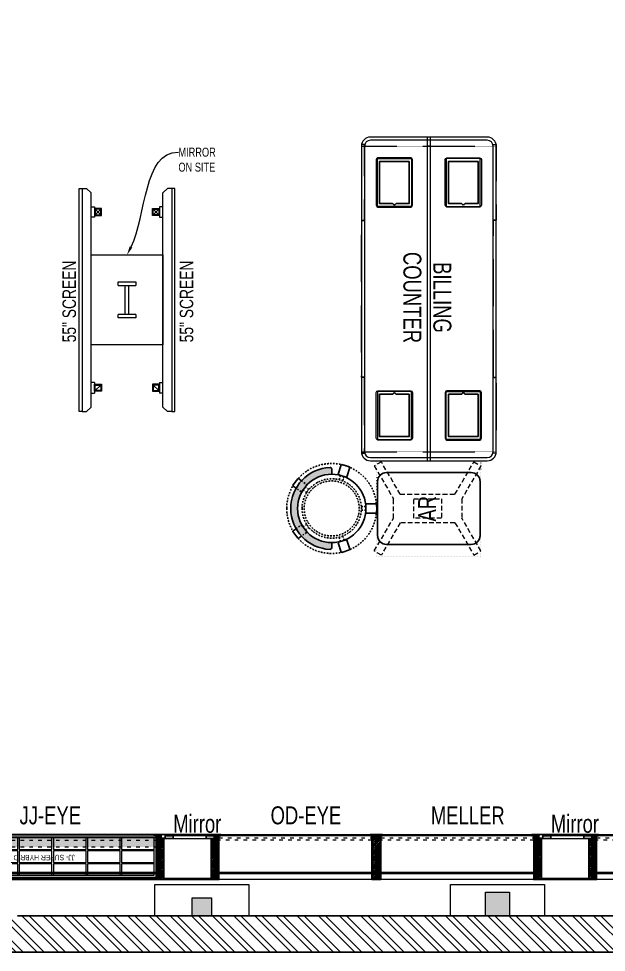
# Model space of a CAD drawing. Header units: feet. Extents: x 2360801 to 2374233, y -6055061 to -6046904.
# Drawn here: x 2367306 to 2370573, y -6055061 to -6049870 of the extents above; entities that cross this region are included whole.
import ezdxf
from ezdxf import colors
from ezdxf.entities.mleader import LeaderData, LeaderLine
from ezdxf.math import Vec2, Vec3

# ---------------------------------------------------------------- set-up
doc = ezdxf.new("R2010")
doc.units = ezdxf.units.FT
doc.header["$LTSCALE"] = 33
doc.header["$MEASUREMENT"] = 0
for name, pattern in [('ACAD_ISO03W100', [30, 12, -18]), ('DASHDOT2', [0.5, 0.25, -0.125, 0, -0.125]), ('DOT', [0.25, 0, -0.25]), ('HIDDEN2', [4.7624999999999975, 3.174999999999998, -1.587499999999999]), ('HIDDENX2', [0.75, 0.5, -0.25])]:
    doc.linetypes.add(name, pattern=pattern)
doc.layers.add('A-WALL', color=1, linetype='Continuous')
for name, color, linetype, lineweight in [('Column', 243, 'Continuous', 9), ('HATCH', 9, 'Continuous', 9), ('LENS-FURNITURE', 13, 'Continuous', 9), ('LENS-TEXT', 31, 'Continuous', 5), ('LENS_DIMENSION', 193, 'Continuous', 0), ('LENS_TEXT', 31, 'Continuous', 5), ('LK-EQPMT', 3, 'Continuous', 18), ('LK-FF&E FLOOR', 1, 'Continuous', 9), ('LK-FF&E WALL', 1, 'Continuous', 9), ('LK-IT', 3, 'Continuous', 18), ('LN-ELEVATION-1', 81, 'Continuous', 25), ('LN-ELEVATION-2', 103, 'Continuous', 20), ('LN-ELEVATION-3', 125, 'Continuous', 18), ('LN-ELEVATION-4', 145, 'Continuous', 13), ('LN-ELEVATION-5', 167, 'Continuous', 5), ('LN-HATCH', 251, 'Continuous', 0), ('PLANO-TXT', 252, 'Continuous', 5)]:
    doc.layers.add(name, color=color, linetype=linetype, lineweight=lineweight)
doc.styles.add('LK TXT', font='GILC____.TTF', dxfattribs={"height": 100})
doc.styles.get("Standard").update_dxf_attribs({"font": 'GILC____.TTF'})
pattern_1 = [(45, (4208834.246730669, 1706614.740126447), (-4.490128060534575, 4.490128060534575), [])]
pattern_2 = [(45, (4209134.246730668, 1706614.740126447), (-4.490128060534575, 4.490128060534575), [])]

# ---------------------------------------------------------------- blocks, each defined once
blk = doc.blocks.new('A$C20cc5e3e')
at = {"layer": 'Column'}
h = blk.add_hatch(color=8, dxfattribs=at)
h.dxf.hatch_style = 1
h.paths.add_polyline_path([(-8389.883721620774, 230), (-8389.883721620774, 379.3393025025725), (-8513.81593962852, 379.3393025025725), (-8513.81593962852, 230)])
h.paths.add_polyline_path([(-5854.712134014815, 202.3485474996269), (-5854.712134014815, 302.1788746267557), (-5963.253414536826, 302.1788746267557), (-5963.253414536826, 202.3485474996269)])
h.paths.add_polyline_path([(-4197.932580798864, 202.3485474996269), (-4197.932580798864, 334.1681104190648), (-4331.088106499985, 334.1681104190648), (-4331.088106499985, 202.3485474996269)])
at = {"layer": 'LN-HATCH'}
h = blk.add_hatch(dxfattribs=at)
h.set_pattern_fill('ANSI32', color=256, scale=222, angle=270)
h.set_pattern_definition([(315, (-3075837.419687654, 5459964.671906771), (58.8666395337801, 58.86663953378008), []), (315, (-3075837.419687654, 5459925.427480482), (58.8666395337801, 58.86663953378008), [])])
h.paths.add_polyline_path([(-4714.37050775066, 7723.972807686776), (-4587.370513021946, 7723.972807686776), (-333.8404533974826, 7993.730590416119), (-232.6474622795358, 202.3485474996269), (-6933.917917649262, 202.3485474996269), (-7091.113693785854, 230), (-12136.46558805555, 230), (-12136.46558805555, 0), (0, 0), (-105.9368086438626, 8156.633571457119), (-12638.05258291214, 7356.731095362454), (-12638.05258291214, 7126.263056982309), (-7091.113693785854, 7480.314218979329), (-6933.917917650193, 7534.499433275311)])
at = {"layer": 'A-WALL'}
for p, q in [((-6933.917917649262, 202.3485474996269), (-232.6474622795358, 202.3485474996269)), ((-12829.33351749554, 0), (0, 0))]:
    blk.add_line(p, q, dxfattribs=at)
at = {"layer": 'Column'}
for p, q in [((-6525.01791764889, 3877.167738013901), (-6125.017917648889, 3877.167738013901)), ((-6525.01791764889, 3377.167738013901), (-6525.01791764889, 3877.167738013901)), ((-6125.017917648889, 3877.167738013901), (-6125.017917648889, 3377.167738013901)), ((-6375.017917648889, 3727.167738013901), (-6275.017917648889, 3727.167738013901)), ((-6375.017917648889, 3707.167738013901), (-6375.017917648889, 3727.167738013901)), ((-6375.017917648889, 3707.167738013901), (-6275.017917648889, 3707.167738013901)), ((-6335.017917648889, 3547.167738013901), (-6335.017917648889, 3707.167738013901)), ((-6315.017917648889, 3547.167738013901), (-6315.017917648889, 3707.167738013901)), ((-6275.017917648889, 3727.167738013901), (-6275.017917648889, 3707.167738013901)), ((-6275.017917648889, 3547.167738013901), (-6375.017917648889, 3547.167738013901)), ((-6375.017917648889, 3527.167738013901), (-6375.017917648889, 3547.167738013901)), ((-6275.017917648889, 3547.167738013901), (-6275.017917648889, 3527.167738013901)), ((-6275.017917648889, 3527.167738013901), (-6375.017917648889, 3527.167738013901)), ((-6125.017917648889, 3377.167738013901), (-6525.01791764889, 3377.167738013901)), ((-6170.948883280158, 202.3485474996269), (-6170.948883280158, 376.6878500021994)), ((-6170.948883280158, 376.6878500021994), (-5647.016665272414, 376.6878500021994)), ((-5647.016665272414, 376.6878500021994), (-5647.016665272414, 202.3485474996269)), ((-4526.476452653296, 202.3485474996269), (-4526.476452653296, 376.6878500021994)), ((-4526.476452653296, 376.6878500021994), (-4002.544234645553, 376.6878500021994)), ((-4002.544234645553, 376.6878500021994), (-4002.544234645553, 202.3485474996269)), ((-4331.088106499985, 202.3485474996269), (-4331.088106499985, 334.1681104190648)), ((-4331.088106499985, 334.1681104190648), (-4197.932580798864, 334.1681104190648)), ((-4197.932580798864, 334.1681104190648), (-4197.932580798864, 202.3485474996269)), ((-5963.253414536826, 202.3485474996269), (-5963.253414536826, 302.1788746267557)), ((-5963.253414536826, 302.1788746267557), (-5854.712134014815, 302.1788746267557)), ((-5854.712134014815, 302.1788746267557), (-5854.712134014815, 202.3485474996269))]:
    blk.add_line(p, q, dxfattribs=at)
blk = doc.blocks.new('JJ SHD 1200')
at = {"layer": 'LN-ELEVATION-5'}
h = blk.add_hatch(color=177, dxfattribs=at)
h.dxf.hatch_style = 1
h.paths.add_polyline_path([(1182.000000000058, 67.99999999994179), (32.00000000005822, 68), (32.00000000000012, 18), (1182, 18)])
at = {"layer": 'LN-HATCH', "ltscale": 0.5}
h = blk.add_hatch(dxfattribs=at)
h.set_pattern_fill('ANSI31', color=256, scale=2)
h.set_pattern_definition([(45, (4097602.271602692, 1708830.267299229), (-4.490128060534575, 4.490128060534575), [])])
h.paths.add_polyline_path([(1207, 250), (1207, 60), (1201, 60), (1201, 50), (1207, 50), (1207, 6), (1182, 6), (1182, 250)])
h.paths.add_polyline_path([(32, 210), (1182, 210), (1182, 216), (32, 216)])
h.paths.add_polyline_path([(1172, 6), (1172, 0), (1207, 0), (1207, 6)])
h.paths.add_polyline_path([(7.000000000000056, 250), (7.000000000000056, 60), (13.00000000000006, 60), (13.00000000000006, 50), (7.000000000000056, 50), (7.000000000000056, 6), (32, 6), (32, 250)])
h.paths.add_polyline_path([(42, 6), (42, 0), (7.000000000000056, 0), (7.000000000000056, 6)])
at = {"layer": 'LN-ELEVATION-1', "ltscale": 0.5}
for points in [[(7, 250), (7, 60), (13, 60), (13, 50), (7, 50), (7, 6), (25, 6), (25, 250)], [(7.000000000000056, 250), (7.000000000000056, 60), (13.00000000000006, 60), (13.00000000000006, 50), (7.000000000000056, 50), (7.000000000000056, 6), (32, 6), (32, 250)], [(25, 238), (1189, 238), (1189, 244), (25, 244)], [(32, 210), (1182, 210), (1182, 216), (32, 216)], [(1207, 250), (1207, 60), (1201, 60), (1201, 50), (1207, 50), (1207, 6), (1182, 6), (1182, 250)], [(1207, 250), (1207, 60), (1201, 60), (1201, 50), (1207, 50), (1207, 6), (1189, 6), (1189, 250)], [(42, 6), (42, 0), (7, 0), (7, 6)], [(42, 6), (42, 0), (7.000000000000056, 0), (7.000000000000056, 6)], [(1172, 6), (1172, 0), (1207, 0), (1207, 6)], [(1172, 6), (1172, 0), (1207, 0), (1207, 6)]]:
    blk.add_lwpolyline(points, close=True, dxfattribs=at)
at = {"layer": 'LN-ELEVATION-3', "ltscale": 0.5}
for p, q in [((1189, 250), (25, 250)), ((1182, 250), (32, 250)), ((1172, 6), (42, 6)), ((1172, 6), (42, 6)), ((42, 0), (1172, 0)), ((42, 0), (1172, 0))]:
    blk.add_line(p, q, dxfattribs=at)
for points in [[(1172.000000000466, 226), (42, 226), (42, 18), (1172.000000000466, 18)], [(223.6666666655801, 226), (41.99999999860302, 226), (41.99999999860302, 162), (223.6666666655801, 162)], [(413.3333333325571, 226), (231.6666666655801, 226), (231.6666666655801, 162), (413.3333333325571, 162)], [(602.9999999995342, 226), (421.3333333325572, 226), (421.3333333325572, 162), (602.9999999995342, 162)], [(792.6666666665112, 226), (610.9999999995342, 226), (610.9999999995342, 162), (792.6666666665112, 162)], [(982.3333333334883, 226), (800.6666666665114, 226), (800.6666666665114, 162), (982.3333333334883, 162)], [(1172.000000000466, 226), (990.3333333334883, 226), (990.3333333334883, 162), (1172.000000000466, 162)], [(223.6666666655801, 154), (41.99999999860302, 154), (41.99999999860302, 90), (223.6666666655801, 90)], [(413.3333333325571, 154), (231.6666666655801, 154), (231.6666666655801, 90), (413.3333333325571, 90)], [(602.9999999995342, 154), (421.3333333325572, 154), (421.3333333325572, 90), (602.9999999995342, 90)], [(792.6666666665112, 154), (610.9999999995342, 154), (610.9999999995342, 90), (792.6666666665112, 90)], [(982.3333333334883, 154), (800.6666666665114, 154), (800.6666666665114, 90), (982.3333333334883, 90)], [(1172.000000000466, 90), (990.3333333334883, 90), (990.3333333334883, 154), (1172.000000000466, 154)], [(223.6666666655801, 82), (41.99999999860302, 82), (41.99999999860302, 18), (223.6666666655801, 18)], [(413.3333333325571, 82), (231.6666666655801, 82), (231.6666666655801, 18), (413.3333333325571, 18)], [(602.9999999995342, 82), (421.3333333325572, 82), (421.3333333325572, 18), (602.9999999995342, 18)], [(792.6666666665112, 82), (610.9999999995342, 82), (610.9999999995342, 18), (792.6666666665112, 18)], [(982.3333333334883, 82), (800.6666666665114, 82), (800.6666666665114, 18), (982.3333333334883, 18)], [(1172.000000000466, 82), (990.3333333334883, 82), (990.3333333334883, 18), (1172.000000000466, 18)]]:
    blk.add_lwpolyline(points, close=True, dxfattribs=at)
at = {"layer": 'LN-ELEVATION-4', "linetype": 'ACAD_ISO03W100', "ltscale": 0.05}
for points in [[(1182.000000000058, 67.99999999994179), (32.00000000005822, 68), (32.00000000000012, 18), (1182, 18)], [(1182, 30), (32, 30), (32, 18), (1182, 18)]]:
    blk.add_lwpolyline(points, close=True, dxfattribs=at)
at = {"layer": 'LK-FF&E WALL', "ltscale": 0.5, "insert": (482.4984843845887, 142.3254197300339), "char_height": 30, "attachment_point": 1}
blk.add_mtext_dynamic_manual_height_columns('\\pt120;JJ- SUPER HYBRID', width=526.8347885402455, gutter_width=500, heights=[0], dxfattribs=at)
blk = doc.blocks.new('MIRROR')
at = {"layer": 'LN-HATCH', "ltscale": 0.5}
h = blk.add_hatch(dxfattribs=at)
h.set_pattern_fill('ANSI31', color=256, scale=2)
h.set_pattern_definition([(45, (4060433.741624544, 1708720.786904081), (-4.490128060534575, 4.490128060534575), [])])
h.paths.add_polyline_path([(212.944788963403, 101.3407590774622), (230.944788963403, 101.3407590774622), (230.944788963403, -127.6592409225377), (212.944788963403, -127.6592409225377)])
h.paths.add_polyline_path([(230.944788963403, 95.34075907746227), (494.9447889634027, 95.34075907746227), (494.9447889634027, 101.3407590774622), (230.944788963403, 101.3407590774622)])
h.paths.add_polyline_path([(512.9447889634027, 101.3407590774622), (494.9447889634027, 101.3407590774622), (494.9447889634027, -127.6592409225377), (512.9447889634027, -127.6592409225377)])
at = {"layer": 'Defpoints'}
blk.add_lwpolyline([(512.9447889634027, 101.3407590774622), (212.944788963403, 101.3407590774622), (212.944788963403, -148.6592409225377), (512.9447889634027, -148.6592409225377)], close=True, dxfattribs=at)
at = {"layer": 'LN-ELEVATION-1'}
for points in [[(212.944788963403, 101.3407590774622), (230.944788963403, 101.3407590774622), (230.944788963403, -127.6592409225377), (212.944788963403, -127.6592409225377)], [(230.944788963403, 95.34075907746227), (494.9447889634027, 95.34075907746227), (494.9447889634027, 101.3407590774622), (230.944788963403, 101.3407590774622)], [(512.9447889634027, 101.3407590774622), (494.9447889634027, 101.3407590774622), (494.9447889634027, -127.6592409225377), (512.9447889634027, -127.6592409225377)], [(259.944788963403, -141.6592409225377), (259.944788963403, -127.6592409225377), (214.944788963403, -127.6592409225377), (214.944788963403, -148.6592409225377), (223.944788963403, -148.6592409225377), (223.944788963403, -147.1592409225377), (216.444788963403, -147.1592409225377), (216.444788963403, -141.6592409225377)], [(442.944788963403, -141.6592409225377), (442.944788963403, -127.6592409225377), (487.9447889634028, -127.6592409225377), (487.9447889634028, -148.6592409225377), (478.9447889634026, -148.6592409225377), (478.9447889634026, -147.1592409225377), (486.4447889634027, -147.1592409225377), (486.4447889634027, -141.6592409225377)], [(504.944788963403, -148.6592409225377), (504.944788963403, -147.1592409225377), (509.444788963403, -147.1592409225377), (509.444788963403, -129.1592409225377), (487.9447889634028, -129.1592409225377), (487.9447889634028, -127.6592409225377), (510.9447889634028, -127.6592409225377), (510.9447889634028, -148.6592409225377)]]:
    blk.add_lwpolyline(points, close=True, dxfattribs=at)
at = {"layer": 'LN-ELEVATION-2', "color": 4, "lineweight": 0}
blk.add_lwpolyline([(216.444788963403, -141.6592409225377), (486.4447889634027, -141.6592409225377), (486.4447889634027, -147.1592409225377), (216.444788963403, -147.1592409225377)], close=True, dxfattribs=at)
at = {"layer": 'LN-ELEVATION-2'}
blk.add_lwpolyline([(259.944788963403, -141.6592409225377), (442.944788963403, -141.6592409225377), (442.944788963403, -127.6592409225377), (259.944788963403, -127.6592409225377)], close=True, dxfattribs=at)
at = {"layer": 'LN-ELEVATION-4', "ltscale": 0.5}
blk.add_line((478.9447889634026, -148.6592409225377), (223.944788963403, -148.6592409225377), dxfattribs=at)
blk = doc.blocks.new('JJ SH 900')
at = {"layer": 'LN-HATCH', "ltscale": 0.5}
h = blk.add_hatch(dxfattribs=at)
h.set_pattern_fill('ANSI31', color=256, scale=50)
h.set_pattern_definition([(45, (0, 0), (-4.419417382415921, 4.419417382415921), [])])
h.paths.add_polyline_path([(-911.7948143622632, 1.45519e-11), (-911.7948143622632, -189.9999999999854), (-905.7948143622637, -189.9999999999854), (-905.7948143622637, -199.9999999999854), (-911.7948143622632, -199.9999999999854), (-911.7948143622632, -243.9999999999855), (-886.7948143622632, -243.9999999999855), (-886.7948143622632, 1.45519e-11)])
h = blk.add_hatch(dxfattribs=at)
h.set_pattern_fill('ANSI31', color=256, scale=2)
h.set_pattern_definition(pattern_1)
h.paths.add_polyline_path([(-11.79481436226342, 1.45519e-11), (-11.79481436226342, -189.9999999999854), (-17.79481436226342, -189.9999999999854), (-17.79481436226342, -199.9999999999854), (-11.79481436226342, -199.9999999999854), (-11.79481436226342, -243.9999999999855), (-36.79481436226343, -243.9999999999855), (-36.79481436226343, 1.45519e-11)])
h = blk.add_hatch(dxfattribs=at)
h.set_pattern_fill('ANSI31', color=256, scale=2)
h.set_pattern_definition(pattern_2)
h.paths.add_polyline_path([(-36.79481436224887, -40), (-886.7948143622632, -39.99999999998546), (-886.7948143622632, -33.99999999998545), (-36.79481436224887, -34)])
h = blk.add_hatch(dxfattribs=at)
h.set_pattern_fill('ANSI31', color=256, scale=2)
h.set_pattern_definition(pattern_2)
h.paths.add_polyline_path([(-876.7948143622632, -243.9999999999855), (-876.7948143622632, -249.9999999999854), (-911.7948143622632, -249.9999999999854), (-911.7948143622632, -243.9999999999855)])
h = blk.add_hatch(dxfattribs=at)
h.set_pattern_fill('ANSI31', color=256, scale=2)
h.set_pattern_definition(pattern_1)
h.paths.add_polyline_path([(-46.79481436226342, -243.9999999999855), (-46.79481436226342, -249.9999999999854), (-11.79481436226342, -249.9999999999854), (-11.79481436226342, -243.9999999999855)])
at = {"layer": 'LN-ELEVATION-1', "ltscale": 0.5}
for points in [[(-911.7948143622632, 1.45519e-11), (-911.7948143622632, -189.9999999999854), (-905.7948143622637, -189.9999999999854), (-905.7948143622637, -199.9999999999854), (-911.7948143622632, -199.9999999999854), (-911.7948143622632, -243.9999999999855), (-886.7948143622632, -243.9999999999855), (-886.7948143622632, 1.45519e-11)], [(-11.79481436226342, 1.45519e-11), (-11.79481436226342, -189.9999999999854), (-17.79481436226342, -189.9999999999854), (-17.79481436226342, -199.9999999999854), (-11.79481436226342, -199.9999999999854), (-11.79481436226342, -243.9999999999855), (-36.79481436226343, -243.9999999999855), (-36.79481436226343, 1.45519e-11)], [(-36.79481436226343, -39.99999999998546), (-886.7948143622632, -39.99999999998546), (-886.7948143622632, -33.99999999998545), (-36.79481436226343, -33.99999999998545)], [(-876.7948143622632, -243.9999999999855), (-876.7948143622632, -249.9999999999854), (-911.7948143622632, -249.9999999999854), (-911.7948143622632, -243.9999999999855)], [(-46.79481436226342, -243.9999999999855), (-46.79481436226342, -249.9999999999854), (-11.79481436226342, -249.9999999999854), (-11.79481436226342, -243.9999999999855)]]:
    blk.add_lwpolyline(points, close=True, dxfattribs=at)
at = {"layer": 'LN-ELEVATION-3', "ltscale": 0.5}
for p, q in [((-886.7948143622632, 1.45519e-11), (-36.79481436226343, 1.45519e-11)), ((-876.7948143622632, -243.9999999999855), (-46.79481436226342, -243.9999999999855)), ((-46.79481436226342, -249.9999999999854), (-876.7948143622632, -249.9999999999854))]:
    blk.add_line(p, q, dxfattribs=at)
at = {"layer": 'LN-ELEVATION-4', "linetype": 'ACAD_ISO03W100', "ltscale": 0.05}
blk.add_lwpolyline([(-886.7948143622632, -219.9999999999854), (-36.79481436226343, -219.9999999999854), (-36.79481436226343, -231.9999999999855), (-886.7948143622632, -231.9999999999855)], close=True, dxfattribs=at)
blk = doc.blocks.new('55INCH')
at = {"layer": 'LK-EQPMT', "ltscale": 12}
for p, q in [((2111558.8162113, 1135690.450573809), (2111583.24744553, 1135690.450467438)), ((2111583.24744553, 1135690.450467438), (2111607.67857339, 1135666.019126837)), ((2111607.678786132, 1134473.881595297), (2111607.67857339, 1135666.019126837)), ((2111607.678233332, 1135587.915183341), (2111627.204219206, 1135587.915098327)), ((2111627.204219206, 1135587.915098327), (2111627.203964163, 1135529.337140705)), ((2111627.203964163, 1135529.337140705), (2111607.67797829, 1135529.337225719)), ((2111627.205367106, 1134610.5634114), (2111607.679381233, 1134610.563496414)), ((2111627.205367106, 1134610.5634114), (2111627.205112064, 1134551.985453778)), ((2111607.679126189, 1134551.985538793), (2111627.205112064, 1134551.985453778)), ((2111583.247445532, 1134449.450467438), (2111607.678786132, 1134473.881595297)), ((2111558.8162113, 1134449.45057381), (2111583.247445532, 1134449.450467438))]:
    blk.add_line(p, q, dxfattribs=at)
at = {"layer": 'LK-EQPMT'}
for p, q in [((2111661.614206139, 1135573.919317673), (2111631.027374502, 1135543.33275238)), ((2111661.614072967, 1135543.332619208), (2111631.027507674, 1135573.919450845)), ((2111661.615356252, 1134597.075782953), (2111631.028524615, 1134566.48921766))]:
    blk.add_line(p, q, dxfattribs=at)
at = {"layer": 'LK-EQPMT', "ltscale": 12}
blk.add_lwpolyline([(2111542.593620929, 1135690.450644441), (2111558.8162113, 1135690.450573809), (2111558.8162113, 1134449.45057381), (2111542.593620929, 1134449.450644441)], close=True, dxfattribs=at)
at = {"layer": 'LK-EQPMT'}
for points in [[(2111627.204187012, 1135577.742804799), (2111627.204020548, 1135539.509431718), (2111665.437393629, 1135539.509265254), (2111665.437560093, 1135577.742638335)], [(2111631.027507674, 1135573.919450845), (2111631.027374502, 1135543.33275238), (2111661.614072967, 1135543.332619208), (2111661.614206139, 1135573.919317673)], [(2111627.20517066, 1134562.665896998), (2111627.205337125, 1134600.89927008), (2111665.438710206, 1134600.899103615), (2111665.438543742, 1134562.665730534)], [(2111631.028524615, 1134566.48921766), (2111631.028657786, 1134597.075916125), (2111661.615356252, 1134597.075782953), (2111661.61522308, 1134566.489084489)]]:
    blk.add_lwpolyline(points, close=True, dxfattribs=at)
blk = doc.blocks.new('I-PAD Frame')
at = {"color": 3, "linetype": 'Continuous'}
blk.add_lwpolyline([(357868.7410323084, -232321.1361381283), (358122.7410323085, -232321.1361381283, 0.4142135623713902), (358132.7410323086, -232311.1361381283), (358132.7410323086, -232129.1361381283, 0.4142135623713902), (358122.7410323085, -232119.1361381283), (357868.7410323084, -232119.1361381283, 0.4142135623713902), (357858.7410323085, -232129.1361381283), (357858.7410323085, -232311.1361381283, 0.4142135623713902)], format="xyb", close=True, dxfattribs=at)
at = {"color": 3, "linetype": 'Continuous', "lineweight": 25}
blk.add_lwpolyline([(358113.2410323085, -232229.6755301424), (358113.2410323085, -232302.1361381283), (357878.2410323086, -232302.1361381283), (357878.2410323086, -232138.1361381283), (358113.2410323085, -232138.1361381283), (358113.2410323085, -232210.5967461141, 0.3275382217372251), (358114.6410323081, -232212.5046245168, -0.733799385757267), (358114.6410323086, -232227.7676517396, 0.3275382217372252)], format="xyb", close=True, dxfattribs=at)
blk = doc.blocks.new('Billing Counter 1800')
at = {"color": 5, "linetype": 'HIDDENX2', "ltscale": 0.025}
for p, q in [((-849.9999978118577, -374.9978339364752), (-850.0000002956948, 375)), ((849.9999976539983, -374.9978339364752), (850.0000001378356, 375))]:
    blk.add_line(p, q, dxfattribs=at)
at = {"color": 0, "linetype": 'Continuous'}
for p, q in [((850, 375), (-850, 375)), ((900, -325), (900, 325)), ((-850, -375), (850, -375))]:
    blk.add_line(p, q, dxfattribs=at)
at = {"color": 2, "linetype": 'Continuous'}
blk.add_line((849, -375), (849.9999976539983, -374.9978339364752), dxfattribs=at)
at = {"color": 2, "linetype": 'HIDDENX2', "ltscale": 0.025}
for points in [[(-857.9999984272289, 375), (-437.4115580061916, 375), (-437.4115580851212, 358), (-857.9999985061586, 358)], [(435.3333326776046, 375), (-435.2551077436656, 375), (-435.2551076647359, 358), (435.3333327565342, 358)], [(437.3333327565342, 375), (857.9217731775715, 375), (857.9217730986419, 358), (437.3333326776046, 358)], [(-857.9999984272289, -375), (-437.4115580061916, -375), (-437.4115580851212, -358), (-857.9999985061586, -358)], [(435.3333326776046, -375), (-435.2551077436656, -375), (-435.2551076647359, -358), (435.3333327563014, -358)], [(437.3333327563013, -375), (857.9217731775715, -375), (857.9217730986419, -358), (437.3333326776046, -358)]]:
    blk.add_lwpolyline(points, close=True, dxfattribs=at)
at = {"color": 5, "linetype": 'Continuous'}
for points in [[(-780.9166655030566, 97.25000000000001), (-513.9166655030567, 97.25000000000001), (-513.9166655030567, 286.25), (-780.9166655030566, 286.25)], [(780.9166655030566, 97.25000000000001), (513.9166655030567, 97.25000000000001), (513.9166655030567, 286.25), (780.9166655030566, 286.25)], [(-780.9166655030566, -97.25000000000001), (-513.9166655030567, -97.25000000000001), (-513.9166655030567, -286.25), (-780.9166655030566, -286.25)], [(780.9166655030566, -97.25000000000001), (513.9166655030567, -97.25000000000001), (513.9166655030567, -286.25), (780.9166655030566, -286.25)]]:
    blk.add_lwpolyline(points, close=True, dxfattribs=at)
at = {"color": 5, "linetype": 'HIDDENX2', "ltscale": 0.025}
blk.add_lwpolyline([(850, 8.5), (-850, 8.5), (-850, -8.5), (850, -8.5)], close=True, dxfattribs=at)
at = {"color": 0, "linetype": 'Continuous'}
for centre, radius, start, end in [((-850, 325), 50.0000000000291, 90, 180), ((849.999999999767, 325), 50.00000000005822, 0, 90), ((849.999999999767, -325), 50.0000000000291, 270, 0)]:
    blk.add_arc(centre, radius, start, end, dxfattribs=at)
at = {"layer": 'LN-ELEVATION-2'}
blk.add_line((-900, 325), (-900, -325), dxfattribs=at)
for points in [[(850, 375), (-850, 375, 0.4142135623725836), (-900, 325), (-900, -325, 0.4142135623725836), (-850, -375), (850, -375, 0.4142135623725837), (900, -325), (900, 325, 0.4142135623725836)], [(850, 357), (-850, 357, 0.4142135623730951), (-882, 325), (-882, -325, 0.4142135623730951), (-850, -357), (850, -357, 0.4142135623730951), (882, -325), (882, 325, 0.4142135623730951)]]:
    blk.add_lwpolyline(points, format="xyb", close=True, dxfattribs=at)
blk.add_lwpolyline([(-900, -8.5), (900, -8.5), (900, 8.5), (-900, 8.5)], close=True, dxfattribs=at)
blk.add_arc((-850, -325), 50.00000000005822, 180, 270, dxfattribs=at)
at = {"color": 2, "linetype": 'Continuous', "xscale": -1, "rotation": 180}
blk.add_blockref('I-PAD Frame', (-358643.1576978308, -232028.3861380983), dxfattribs=at)
at = {"color": 2, "linetype": 'Continuous', "rotation": 180}
blk.add_blockref('I-PAD Frame', (358643.1576977922, -232028.3861381579), dxfattribs=at)
at = {"color": 2, "linetype": 'Continuous'}
blk.add_blockref('I-PAD Frame', (-358643.1576978113, 232028.3861381281), dxfattribs=at)
at = {"color": 2, "linetype": 'Continuous', "xscale": -1}
blk.add_blockref('I-PAD Frame', (358643.1576978117, 232028.3861381281), dxfattribs=at)
at = {"layer": 'LENS-TEXT', "color": 0, "linetype": 'Continuous', "ltscale": 3, "insert": (-7.865375894587486, -8.871815700083971), "char_height": 100, "attachment_point": 5, "style": 'LK TXT'}
blk.add_mtext_dynamic_manual_height_columns('BILLING COUNTER', width=353.0555573365615, gutter_width=0.5, heights=[0], dxfattribs=at)
blk = doc.blocks.new('AR')
at = {"layer": 'LN-ELEVATION-2', "linetype": 'DOT', "lineweight": 25}
blk.add_lwpolyline([(0, 13.41378593863919), (530, 13.41378593863919), (530, 593.4137859386392), (0, 593.4137859386392)], close=True, dxfattribs=at)
at = {"layer": 'LN-ELEVATION-2', "lineweight": 25}
blk.add_lwpolyline([(465, 68.22063546301797), (465, 538.2206354630179, 0.4142135623730951), (415, 588.2206354630177), (115, 588.2206354630177, 0.4142135623730951), (65, 538.2206354630179), (65, 68.22063546301797, 0.4142135623730951), (115, 18.22063546301797), (415, 18.22063546301797, 0.4142135623730951)], format="xyb", close=True, dxfattribs=at)
at = {"layer": 'LN-ELEVATION-4', "linetype": 'HIDDEN2', "ltscale": 0.25}
for points in [[(185.8456009030342, 448.8780772723258), (5.888936847448348, 554.0078910568263), (28.48512306064368, 593.350836840691), (211.0874861851335, 486.6754184374586)], [(344.154399111867, 448.8780772762837), (524.1110631600021, 554.0078910947777), (501.5148769393563, 593.3508368753828), (318.9125138223171, 486.6754184374586)], [(211.0874861851335, 486.6754184376913), (318.9125138223171, 486.6754184376913)], [(185.8456009030342, 144.472759603057), (185.8456009030342, 448.8780772723258)], [(344.154399111867, 448.8780772762837), (344.154399111867, 144.4727595990989)], [(185.8456009030342, 144.472759603057), (5.888936847448348, 39.34294581855647), (28.48512306064368, 3.46917659e-08), (211.0874861851335, 106.6754184379242)], [(318.9125138223171, 106.6754184376914), (211.0874861851335, 106.6754184376914)], [(344.154399111867, 144.4727595990989), (524.1110631600021, 39.34294578060508), (501.5148769393563, 0), (318.9125138223171, 106.6754184379242)]]:
    blk.add_lwpolyline(points, dxfattribs=at)
blk.add_lwpolyline([(210.8456009030342, 373.9866790841333), (319.154399111867, 373.9866790841333), (319.154399111867, 219.3641577917151), (210.8456009030342, 219.3641577917151)], close=True, dxfattribs=at)
blk = doc.blocks.new('DR STOOL')
at = {"layer": 'HATCH'}
h = blk.add_hatch(dxfattribs=at)
h.set_pattern_fill('ANSI36', color=250, angle=-90.00000000000001)
h.set_pattern_definition([(315, (-227.8099174643867, 917.3997257252777), (6.173926083235043, -1.683798022700468), [7.9375, -1.587499999999999, 0, -1.587499999999999])])
edge = h.paths.add_edge_path()
edge.add_line((-190.0000000041909, 4.511094e-10), (-218.6899174675346, 4.511094e-10))
edge.add_arc((-218.6899174670689, 9.120000000388245), 9.119999999940092, 177.6119845363388, 269.9999999996136, ccw=False)
edge.add_arc((-1.8626451e-09, 3.565219e-10), 228.000000002257, 2.3880154632688004, 177.6119845367313, ccw=False)
edge.add_arc((218.6899174633436, 9.120000000497384), 9.120000000051716, -90.00000000034493, 2.3880154629299, ccw=False)
edge.add_line((218.6899174633436, 4.511094e-10), (190, 4.511094e-10))
edge.add_arc((-1.8626451e-09, 4.511094e-10), 190.000000001979, -1.27e-14, 180)
at = {"layer": 'LN-ELEVATION-1', "color": 1, "ltscale": 100}
for p, q in [((-128.6221585394814, 215.4841044476634), (-165.2704676063731, 189.0243927398114)), ((-124.7228340068832, 214.8545704018979), (-128.6221585394814, 215.4841044476634)), ((-112.6981821293011, 198.1996966340157), (-124.7228340068832, 214.8545704018979)), ((124.7553772013634, 214.9803744515593), (112.5488144652918, 198.2845540212292)), ((128.7014972954057, 215.5933048763618), (124.7553772013634, 214.9803744515593)), ((128.7014972954057, 215.5933048763618), (124.7553772013634, 214.9803744515593)), ((165.1911288509145, 188.915192311113), (128.7014972954057, 215.5933048763618)), ((165.1911288509145, 188.915192311113), (128.7014972954057, 215.5933048763618)), ((-165.2704676063731, 189.0243927398114), (-165.9069543029182, 185.0820035930228)), ((-165.9069543029182, 185.0820035930228), (-153.8003208162263, 168.3135803133482)), ((153.6734594982117, 168.4294150282658), (165.7973639420234, 185.0121775862135)), ((165.7973639420234, 185.0121775862135), (165.1911288509145, 188.915192311113)), ((165.7973639420234, 185.0121775862135), (165.1911288509145, 188.915192311113)), ((-191.2928382232785, -35.45407700946089), (-242.9550312487409, -52.24013893969095)), ((-187.9259491492994, -37.1695928365807), (-191.2928382232785, -35.45407700946089)), ((-184.1424400564283, -48.81403796559607), (-187.9259491492994, -37.1695928365807)), ((188.0651108901948, -36.96233201187715), (184.0504167033359, -49.19388854173303)), ((191.3981811110861, -35.27656588272658), (188.0651108901948, -36.96233201187715)), ((243.0100176925771, -52.21682526778022), (191.3981811110861, -35.27656588272658)), ((-242.9550312487409, -52.24013893969095), (-244.7482102331705, -55.75945052818861)), ((-244.7482102331705, -55.75945052818861), (-230.7800458371639, -98.74904560100549)), ((-230.7800458371639, -98.74904560100549), (-227.2218665438704, -100.5620286722478)), ((-227.2218665438704, -100.5620286722478), (-175.5596735184081, -83.7759667420105)), ((-173.8639617776498, -80.4479453730819), (-177.8421125086024, -68.2044548037811)), ((-175.5596735184081, -83.7759667420105), (-173.8639617776498, -80.4479453730819)), ((177.6922140880488, -68.56540505095472), (173.8739495249465, -80.1985000452405)), ((173.8739495249465, -80.1985000452405), (175.5794035866856, -83.5704969359358)), ((175.5794035866856, -83.5704969359358), (227.1912401677109, -100.5107563209894)), ((227.1912401677109, -100.5107563209894), (230.715890809428, -98.7280946081737)), ((230.715890809428, -98.7280946081737), (244.8123673382215, -55.78040257930116)), ((244.8123673382215, -55.78040257930116), (243.0100176925771, -52.21682526778022)), ((-22.72193054761737, -190.2142363802995), (-25.39390889601782, -192.886214728569)), ((-25.39390889601782, -192.886214728569), (-25.39390889601782, -247.2070584567482)), ((-10.47823652112856, -190.2142363802995), (-22.72193054761737, -190.2142363802995)), ((22.78362171910703, -190.2142363802995), (9.910054048988968, -190.2142363802995)), ((25.42475448176265, -192.8553691428751), (22.78362171910703, -190.2142363802995)), ((25.42475448176265, -247.1762128710543), (25.42475448176265, -192.8553691428751)), ((-25.39390889601782, -247.2070584567482), (-22.60096735274419, -250)), ((-22.60096735274419, -250), (22.60096735274419, -250)), ((22.60096735274419, -250), (25.42475448176265, -247.1762128710543))]:
    blk.add_line(p, q, dxfattribs=at)
at = {"layer": 'LN-ELEVATION-1', "linetype": 'DASHDOT2'}
for p, q in [((-153.8003208162263, 168.3135803133482), (-134.1093360339291, 141.0403694751003)), ((-92.92521573789418, 170.8129362839827), (-112.6981821293011, 198.1996966340157)), ((-103.4542870586738, 159.9154408004979), (-93.52748446213081, 167.0824927485227)), ((-88.15393704269081, 139.4771787207864), (-103.4542870586738, 159.9154408004979)), ((-93.52748446213081, 167.0824927485227), (-92.92521573789418, 170.8129362839827)), ((103.6608748426661, 159.8406005539291), (88.19885099539533, 139.4487815762331)), ((112.5488144652918, 198.2845540212292), (92.69529851106927, 171.1294289919315)), ((92.69529851106927, 171.1294289919315), (93.26858203159645, 167.4385604566923)), ((93.26858203159645, 167.4385604566923), (103.6608748426661, 159.8406005539291)), ((133.7372852512635, 141.1612321265929), (153.6734594982117, 168.4294150282658)), ((-134.1093360339291, 141.0403694751003), (-130.4219571123831, 140.4450534014686)), ((-130.4219571123831, 140.4450534014686), (-119.9844727469608, 147.9808124662595)), ((-119.9844727469608, 147.9808124662595), (-105.3687285655178, 126.9741353208374)), ((105.4096150295809, 126.94019481352), (120.1194891873747, 147.8074627162714)), ((120.1194891873747, 147.8074627162714), (130.0033113472163, 140.5812532722048)), ((130.0033113472163, 140.5812532722048), (133.7372852512635, 141.1612321265929)), ((-159.954806596972, -40.49024384317454), (-184.1424400564283, -48.81403796559607)), ((184.0504167033359, -49.19388854173303), (159.8786162491887, -40.79004861696012)), ((-177.8421125086024, -68.2044548037811), (-153.4148110738024, -60.73628028803068)), ((153.3006618716754, -61.02382378749462), (177.6922140880488, -68.56540505095472)), ((-10.92024635523557, -164.6382343793375), (-10.47823652112856, -190.2142363802995)), ((9.910054048988968, -190.2142363802995), (10.35584833659231, -164.674698740353))]:
    blk.add_line(p, q, dxfattribs=at)
at = {"layer": 'LN-ELEVATION-1', "color": 1, "ltscale": 100}
blk.add_lwpolyline([(-190.0000000023283, 0), (-218.6899174656719, 0, -0.4264743413925903), (-227.8019973598421, 9.5, -0.959166304662544), (227.8019973593764, 9.5, -0.4264743413925903), (218.6899174647406, 0), (190.0000000013969, 0)], format="xyb", dxfattribs=at)
at = {"layer": 'LN-ELEVATION-1', "linetype": 'DASHDOT2'}
for radius in [250, 165, 153]:
    blk.add_circle((0, 0), radius, dxfattribs=at)
at = {"layer": 'LN-ELEVATION-1', "color": 1, "ltscale": 100}
blk.add_circle((0, 0), 190, dxfattribs=at)

msp = doc.modelspace()

# ---------------------------------------------------------------- block references
at = {"layer": 'LENS-FURNITURE', "xscale": -1, "rotation": 90}
msp.add_blockref('DR STOOL', (2369046.343407342, -6052593.219736085), dxfattribs=at)
at = {"layer": 'LENS_DIMENSION'}
msp.add_blockref('A$C20cc5e3e', (2374232.92300159, -6055061.109020619), dxfattribs=at)
at = {"layer": 'LK-EQPMT', "rotation": 270}
msp.add_blockref('AR', (2369282.929621404, -6052328.219736085), dxfattribs=at)
at = {"layer": 'LK-FF&E FLOOR', "rotation": 270}
msp.add_blockref('Billing Counter 1800', (2369586.343407342, -6051428.219736085), dxfattribs=at)
at = {"layer": 'LK-FF&E WALL', "rotation": 180}
for name, p in [('JJ SHD 1200', (2368101.427955479, -6054406.769718116)), ('MIRROR', (2368607.372744443, -6054555.428959039)), ('JJ SH 900', (2368382.633141117, -6054656.769718116)), ('JJ SH 900', (2369282.633141117, -6054656.769718116)), ('MIRROR', (2370707.372744442, -6054555.428959039)), ('JJ SH 900', (2370482.633141117, -6054656.769718116))]:
    msp.add_blockref(name, p, dxfattribs=at)
at = {"layer": 'LK-IT'}
msp.add_blockref('55INCH', (256100.2264041803, -7186503.891643673), dxfattribs=at)
at = {"layer": 'LK-IT', "xscale": -1}
msp.add_blockref('55INCH', (4479715.583763702, -7186503.891643673), dxfattribs=at)

# ---------------------------------------------------------------- texts
at = {"layer": 'LENS-TEXT', "color": 0, "linetype": 'Continuous', "ltscale": 3, "char_height": 75, "width": 783.9636358173434, "attachment_point": 5, "rotation": 89.99999999999993, "style": 'LK TXT'}
for insert in [(2367587.103965636, -6051442.403342723), (2368239.274083304, -6051442.403342723)]:
    msp.add_mtext('\\pt225;55" SCREEN', dxfattribs=dict(at, insert=insert))
at = {"layer": 'LENS-TEXT', "color": 0, "linetype": 'Continuous', "ltscale": 3, "insert": (2369576.858963284, -6052594.876772992), "char_height": 100, "attachment_point": 5, "rotation": 89.99999999999997, "style": 'LK TXT'}
msp.add_mtext_dynamic_manual_height_columns('AR', width=237.4408088319178, gutter_width=12.5, heights=[0], dxfattribs=at)
at = {"layer": 'LENS_TEXT', "linetype": 'Continuous', "ltscale": 3, "char_height": 100, "width": 324.4738372093023, "attachment_point": 5, "style": 'LK TXT'}
for insert in [(2368298.702282026, -6054347.027475585), (2370398.702282026, -6054347.027475585)]:
    msp.add_mtext('{\\C7;Mirror}', dxfattribs=dict(at, insert=insert))
at = {"layer": 'PLANO-TXT', "linetype": 'Continuous', "ltscale": 3, "char_height": 100, "width": 244.6773255813953, "attachment_point": 5, "style": 'LK TXT'}
for s, insert in [('JJ-EYE', (2367481.308791735, -6054300.127047177)), ('OD-EYE', (2368902.819201183, -6054300.127047177)), ('MELLER', (2369802.819201183, -6054300.127047177))]:
    msp.add_mtext(s, dxfattribs=dict(at, insert=insert))

# ---------------------------------------------------------------- leaders
at = {"layer": 'LENS-TEXT', "color": 7}
ml = msp.add_multileader_mtext('Standard', dxfattribs=at)
ml.set_content('\\pxql,t3;{\\C0;MIRROR ON SITE}', color=1)
ml.set_leader_properties(color=256, linetype='ByLayer', lineweight=-1)
ml.build(insert=Vec2(0, 0))
ml.multileader.update_dxf_attribs({"leader_type": 2, "dogleg_length": 0.36, "arrow_head_size": 50})
ctx = ml.context
ctx.base_point, ctx.char_height, ctx.arrow_head_size, ctx.landing_gap_size, ctx.plane_origin, ctx.plane_x_axis, ctx.plane_y_axis = Vec3(2368193.745011844, -6050612.54729522), 50, 50, 0.09, Vec3(2367521.398814576, -6050775.468802639), Vec3(1, 2e-16), Vec3(-2e-16, 1)
notes = []
notes.append((ctx, [(0, (1, 1, 0), (2368193.385011844, -6050612.54729522), (1, 2e-16), 0.36, [(0, [(2367907.905083941, -6051183.941282605)], 0, [])])]))
ctx.mtext.insert, ctx.mtext.text_direction, ctx.mtext.rotation, ctx.mtext.width, ctx.mtext.flow_direction = Vec3(2368193.835011844, -6050587.220260336), Vec3(1, 2e-16), 2e-16, 237.2605896616587, 5
for ctx, leaders in notes:
    for number, flags, end, landing, length, lines in leaders:
        leader = LeaderData()
        leader.index, (leader.has_last_leader_line, leader.has_dogleg_vector, leader.attachment_direction) = number, flags
        leader.last_leader_point, leader.dogleg_vector, leader.dogleg_length = Vec3(end), Vec3(landing), length
        for number, points, colour, breaks in lines:
            line = LeaderLine()
            line.index, line.vertices, line.color, line.breaks = number, Vec3.list(points), colors.encode_raw_color(colour), breaks
            leader.lines.append(line)
        ctx.leaders.append(leader)

doc.saveas('drawing.dxf')
